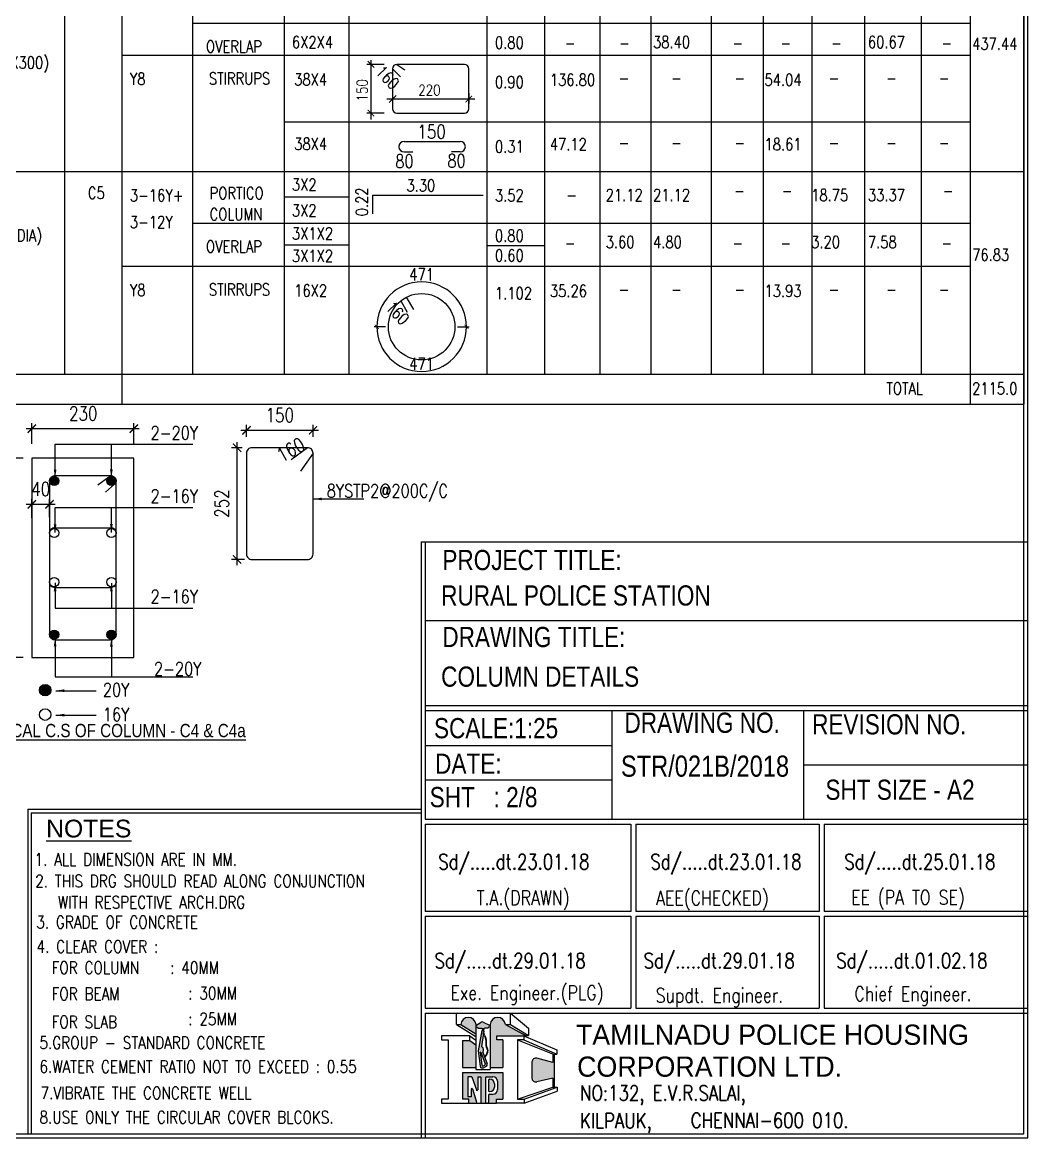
# Model space of a CAD drawing. Header units: millimetres. Extents: x 12977220 to 13113408, y -169657 to -55898.
# Drawn here: x 13087877 to 13092413, y -106267 to -101233 of the extents above; entities that cross this region are included whole.
import ezdxf

# ---------------------------------------------------------------- set-up
doc = ezdxf.new("R2010")
doc.units = ezdxf.units.MM
doc.header["$LTSCALE"] = 3
doc.header["$PDMODE"] = 66
for name, color, linetype in [('DIM', 9, 'Continuous'), ('FOOTING', 60, 'Continuous'), ('MAINROD', 31, 'Continuous'), ('RCCFRAME', 33, 'Continuous'), ('text', 33, 'Continuous'), ('TITLE', 13, 'Continuous')]:
    doc.layers.add(name, color=color, linetype=linetype)
doc.styles.add('ARIAL', font='ARIALN.TTF', dxfattribs={"width": 0.8})
doc.styles.add('BEAM NAME-25', font='ARIAL.TTF', dxfattribs={"width": 0.8})
doc.styles.add('ROMANS', font='romans.shx', dxfattribs={"width": 0.8})
doc.styles.add('style10', font='MICROSS.TTF', dxfattribs={"width": 0.8, "height": 150})
doc.styles.add('style6', font='romans.shx', dxfattribs={"width": 0.8})
doc.dimstyles.new('1NNN', dxfattribs={"dimtxt": 0.5, "dimasz": 0.625, "dimexe": 0.25, "dimexo": 0.25, "dimgap": 0.375, "dimtad": 1, "dimdec": 0, "dimzin": 0, "dimdsep": 46, "dimtxsty": 'ROMANS', "dimblk": 'ARCHTICK', "dimcen": 0.0225, "dimdle": 0.25, "dimclrd": 9, "dimclre": 9, "dimclrt": 4, "dimadec": 0, "dimazin": 0, "dimtfac": 1, "dimtdec": 0, "dimtofl": 0, "dimtmove": 0, "dimatfit": 3, "dimfxl": 1, "dimtvp": 0.25, "dimtolj": 1, "dimtzin": 0, "dimarcsym": 0})

# ---------------------------------------------------------------- blocks, each defined once
blk = doc.blocks.new('_ARCHTICK')
at = {"color": 0, "linetype": 'ByBlock', "const_width": 0.15}
blk.add_lwpolyline([(-0.5, -0.5), (0.5, 0.5)], dxfattribs=at)
blk = doc.blocks.new('*D485')
at = {"layer": 'Defpoints', "color": 0, "transparency": 16777216}
for p in [(13087919.5, -103066.9), (13087919.5, -103160.8), (13088379.5, -103160.8)]:
    blk.add_point(p, dxfattribs=at)
at = {"layer": 'DIM', "color": 8, "lineweight": -2, "transparency": 16777216}
for p, q in [((13087919.5, -103135.8), (13087919.5, -103041.9)), ((13088379.5, -103135.8), (13088379.5, -103041.9)), ((13088404.5, -103066.9), (13087894.5, -103066.9))]:
    blk.add_line(p, q, dxfattribs=at)
at = {"layer": 'DIM', "color": 8, "lineweight": -2, "transparency": 16777216, "xscale": 37.5, "yscale": 37.5, "zscale": 37.5, "rotation": 180}
blk.add_blockref('_ARCHTICK', (13087919.5, -103066.9), dxfattribs=at)
at = {"layer": 'DIM', "color": 8, "lineweight": -2, "transparency": 16777216, "xscale": 37.5, "yscale": 37.5, "zscale": 37.5}
blk.add_blockref('_ARCHTICK', (13088379.5, -103066.9), dxfattribs=at)
at = {"layer": 'DIM', "color": 6, "transparency": 16777216, "insert": (13088151.5, -102998.2), "char_height": 62.5, "attachment_point": 5, "style": 'ROMANS'}
blk.add_mtext('\\A1;230', dxfattribs=at)
blk = doc.blocks.new('*D486')
at = {"layer": 'Defpoints', "color": 0, "transparency": 16777216}
for p in [(13087905.6, -103199.3), (13087778.4, -104099.4), (13087905.6, -104099.4)]:
    blk.add_point(p, dxfattribs=at)
at = {"layer": 'DIM', "color": 8, "lineweight": -2, "transparency": 16777216}
for p, q in [((13087778.4, -103174.3), (13087778.4, -104124.4)), ((13087880.6, -103199.3), (13087753.4, -103199.3)), ((13087880.6, -104099.4), (13087753.4, -104099.4))]:
    blk.add_line(p, q, dxfattribs=at)
at = {"layer": 'DIM', "color": 8, "lineweight": -2, "transparency": 16777216, "xscale": 37.5, "yscale": 37.5, "zscale": 37.5}
for p, rotation in [((13087778.4, -103199.3), 90), ((13087778.4, -104099.4), 270)]:
    blk.add_blockref('_ARCHTICK', p, dxfattribs=dict(at, rotation=rotation))
at = {"layer": 'DIM', "color": 6, "transparency": 16777216, "insert": (13087709.7, -103649.4), "char_height": 62.5, "attachment_point": 5, "rotation": 90, "style": 'ROMANS'}
blk.add_mtext('\\A1;450', dxfattribs=at)
blk = doc.blocks.new('*D487')
at = {"layer": 'Defpoints', "color": 0, "transparency": 16777216}
for p in [(13087999.5, -103408.1), (13087919.5, -103493.7), (13087999.5, -103491.7)]:
    blk.add_point(p, dxfattribs=at)
at = {"layer": 'DIM', "color": 8, "lineweight": -2, "transparency": 16777216}
for p, q in [((13087919.5, -103468.7), (13087919.5, -103383.1)), ((13087999.5, -103466.7), (13087999.5, -103383.1)), ((13087894.5, -103408.1), (13088024.5, -103408.1))]:
    blk.add_line(p, q, dxfattribs=at)
at = {"layer": 'DIM', "color": 8, "lineweight": -2, "transparency": 16777216, "xscale": 37.5, "yscale": 37.5, "zscale": 37.5, "rotation": 180}
blk.add_blockref('_ARCHTICK', (13087919.5, -103408.1), dxfattribs=at)
at = {"layer": 'DIM', "color": 8, "lineweight": -2, "transparency": 16777216, "xscale": 37.5, "yscale": 37.5, "zscale": 37.5}
blk.add_blockref('_ARCHTICK', (13087999.5, -103408.1), dxfattribs=at)
at = {"layer": 'DIM', "color": 6, "transparency": 16777216, "insert": (13087959.5, -103339.3), "char_height": 62.5, "attachment_point": 5, "style": 'ROMANS'}
blk.add_mtext('\\A1;40', dxfattribs=at)
blk = doc.blocks.new('*D488')
at = {"layer": 'Defpoints', "color": 0, "transparency": 16777216}
for p in [(13088845.5, -103152.6), (13088893.5, -103152.6), (13088904.3, -103657.1)]:
    blk.add_point(p, dxfattribs=at)
at = {"layer": 'DIM', "color": 8, "lineweight": -2, "transparency": 16777216}
for p, q in [((13088845.5, -103682.1), (13088845.5, -103127.6)), ((13088868.5, -103152.6), (13088820.5, -103152.6)), ((13088879.3, -103657.1), (13088820.5, -103657.1))]:
    blk.add_line(p, q, dxfattribs=at)
at = {"layer": 'DIM', "color": 8, "lineweight": -2, "transparency": 16777216, "xscale": 37.5, "yscale": 37.5, "zscale": 37.5}
for p, rotation in [((13088845.5, -103152.6), 90), ((13088845.5, -103657.1), 270)]:
    blk.add_blockref('_ARCHTICK', p, dxfattribs=dict(at, rotation=rotation))
at = {"layer": 'DIM', "color": 6, "transparency": 16777216, "insert": (13088776.7, -103404.8), "char_height": 62.5, "attachment_point": 5, "rotation": 90, "style": 'ROMANS'}
blk.add_mtext('\\A1;252', dxfattribs=at)
blk = doc.blocks.new('*D489')
at = {"layer": 'Defpoints', "color": 0, "transparency": 16777216}
for p in [(13089188.3, -103074.2), (13088888.3, -103128.8), (13089188.3, -103128.8)]:
    blk.add_point(p, dxfattribs=at)
at = {"layer": 'DIM', "color": 8, "lineweight": -2, "transparency": 16777216}
for p, q in [((13088863.3, -103074.2), (13089213.3, -103074.2)), ((13088888.3, -103103.8), (13088888.3, -103049.2)), ((13089188.3, -103103.8), (13089188.3, -103049.2))]:
    blk.add_line(p, q, dxfattribs=at)
at = {"layer": 'DIM', "color": 8, "lineweight": -2, "transparency": 16777216, "xscale": 37.5, "yscale": 37.5, "zscale": 37.5, "rotation": 180}
blk.add_blockref('_ARCHTICK', (13088888.3, -103074.2), dxfattribs=at)
at = {"layer": 'DIM', "color": 8, "lineweight": -2, "transparency": 16777216, "xscale": 37.5, "yscale": 37.5, "zscale": 37.5}
blk.add_blockref('_ARCHTICK', (13089188.3, -103074.2), dxfattribs=at)
at = {"layer": 'DIM', "color": 6, "transparency": 16777216, "insert": (13089038.3, -103005.5), "char_height": 62.5, "attachment_point": 5, "style": 'ROMANS'}
blk.add_mtext('\\A1;150', dxfattribs=at)
blk = doc.blocks.new('Logo')
for points in [[(277.93, 34.5), (277.93, 35.54, 0.933082), (276.26, 35.54)], [(278.78, 35.11), (278.65, 35.11), (278.63, 34.86), (278.76, 34.83)], [(284.65, 31.81, 0.490415), (284.11, 31.4), (284.11, 29.63, 0.479267), (284.64, 29.21), (286.42, 29.6), (286.42, 28.61), (286.57, 28.61), (286.57, 32.22), (286.42, 32.28), (286.42, 31.36)]]:
    blk.add_hatch(color=256).paths.add_polyline_path(points)
h = blk.add_hatch(color=256)
h.paths.add_polyline_path([(281.18, 35.54, 0.933082), (279.5, 35.54), (279.5, 30.78), (280.88, 30.78), (280.88, 33.85), (280.22, 33.85), (280.22, 34.27), (283.23, 34.27), (283.43, 34.19), (283.48, 34.3)])
h.paths.add_polyline_path([(277.93, 33.28), (277.24, 33.77), (276.43, 33.77), (276.43, 30.78), (277.93, 30.78)])
h = blk.add_hatch(color=256)
h.paths.add_polyline_path([(278.74, 35.8, 0.266001), (278.5, 35.78), (277.93, 35.41), (277.93, 35.26), (278.11, 35.25), (278.14, 35.14), (278.56, 35.14), (278.56, 35.11), (278.87, 35.11), (278.88, 35.14), (279.29, 35.14), (279.31, 35.26), (279.5, 35.27), (279.5, 35.43)])
h.paths.add_polyline_path([(278.16, 32.62), (278.4, 30.95, 0.515742), (278.77, 30.76), (279.03, 30.9, 0.377912), (279.15, 31.21), (278.69, 32.47, 0.46565), (278.54, 33.1), (278.78, 34.82), (278.58, 34.87)])
h.paths.add_polyline_path([(278.45, 32.48), (278.96, 31.21, -0.383339), (278.9, 31.05), (278.76, 30.97, -0.525535), (278.57, 31.07), (278.4, 32.47, -0.878606)], flags=16)
h = blk.add_hatch(color=256)
h.paths.add_polyline_path([(280.88, 30.24), (276.43, 30.24), (276.43, 27.3), (277.16, 27.3), (277.16, 26.84), (280.2, 26.84), (280.2, 27.3), (280.88, 27.3)])
h.paths.add_polyline_path([(280.3, 29.27), (280.3, 28.35, -0.414214), (279.8, 27.85), (279.41, 27.85, 0.414214), (279.31, 27.75), (279.31, 26.96, -0.414214), (279.21, 26.86), (279.09, 26.86, -0.414214), (278.99, 26.96), (278.99, 29.67, -0.414214), (279.09, 29.77), (279.26, 29.77), (279.8, 29.77, -0.414214)], flags=16)
h.paths.add_polyline_path([(279.97, 28.99), (279.97, 28.63, -0.414214), (279.47, 28.13), (279.41, 28.13, -0.414214), (279.31, 28.23), (279.31, 29.39, -0.414214), (279.41, 29.49), (279.47, 29.49, -0.414214)], flags=0)
h.paths.add_polyline_path([(278.47, 29.77), (278.47, 26.84), (278.04, 26.84), (277.54, 28.43, 0.842453), (277.39, 28.4), (277.39, 27.54), (277.04, 27.54), (277.04, 29.77), (277.47, 29.77), (277.97, 28.32, 0.845688), (278.12, 28.34), (278.12, 29.77)], flags=16)
for p, q in [((275.79, 36.78), (281.73, 36.78)), ((275.79, 35.54), (275.79, 36.78)), ((277.93, 35.41), (278.5, 35.78)), ((278.74, 35.8), (279.5, 35.43)), ((281.73, 36.78), (283.72, 35.15)), ((281.73, 35.54), (281.73, 36.78)), ((275.79, 35.54), (277.93, 34.21)), ((275.79, 35.54), (276.26, 35.54)), ((276.26, 35.54), (277.93, 34.5)), ((277.93, 35.54), (277.93, 30.58)), ((277.93, 35.26), (278.11, 35.25)), ((278.11, 35.25), (278.14, 35.14)), ((278.14, 35.14), (278.56, 35.14)), ((278.58, 34.87), (278.16, 32.62)), ((278.78, 34.82), (278.54, 33.1)), ((278.56, 35.14), (278.56, 35.11)), ((278.56, 35.11), (278.87, 35.11)), ((278.58, 34.87), (278.78, 34.82)), ((278.65, 35.11), (278.63, 34.86)), ((278.84, 34.35), (278.74, 34.59)), ((278.85, 34.35), (278.75, 34.59)), ((278.85, 34.35), (278.75, 34.59)), ((278.78, 35.11), (278.76, 34.83)), ((278.86, 34.35), (278.76, 34.59)), ((278.86, 34.35), (278.76, 34.59)), ((278.87, 34.36), (278.77, 34.6)), ((278.88, 34.36), (278.78, 34.6)), ((278.87, 35.11), (278.88, 35.14)), ((279.29, 35.14), (278.88, 35.14)), ((279.31, 35.26), (279.29, 35.14)), ((279.5, 35.27), (279.31, 35.26)), ((279.5, 35.54), (279.5, 30.58)), ((281.18, 35.54), (281.73, 35.54)), ((281.18, 35.54), (283.48, 34.3)), ((281.73, 35.54), (283.72, 34.33)), ((283.72, 35.15), (283.72, 34.33)), ((277.24, 34.27), (274.13, 34.27)), ((274.13, 34.27), (274.13, 33.85)), ((274.13, 33.85), (274.85, 33.85)), ((274.85, 33.85), (274.85, 27.3)), ((276.43, 33.77), (276.43, 30.78)), ((276.43, 33.77), (277.24, 33.77)), ((277.24, 34.27), (277.93, 33.79)), ((277.24, 33.77), (277.24, 34.27)), ((277.24, 33.77), (277.93, 33.28)), ((280.22, 33.85), (280.22, 34.27)), ((280.22, 34.27), (283.23, 34.27)), ((280.88, 33.85), (280.22, 33.85)), ((280.88, 33.85), (280.88, 30.78)), ((282.51, 33.85), (286.57, 32.22)), ((282.51, 33.85), (282.51, 27.3)), ((283.23, 33.85), (282.51, 33.85)), ((283.23, 34.27), (286.85, 32.75)), ((283.23, 34.27), (283.23, 33.85)), ((283.23, 33.85), (286.85, 32.28)), ((283.48, 34.3), (283.43, 34.19)), ((283.48, 34.3), (283.72, 34.33)), ((278.16, 32.62), (278.4, 30.95)), ((278.4, 32.47), (278.57, 31.07)), ((278.45, 32.48), (278.96, 31.21)), ((278.69, 32.47), (279.15, 31.21)), ((286.42, 32.26), (286.42, 31.36)), ((286.57, 32.22), (286.85, 32.28)), ((286.57, 32.22), (286.57, 28.61)), ((286.85, 32.75), (286.85, 32.28)), ((278.76, 30.97), (278.9, 31.05)), ((278.77, 30.76), (279.03, 30.9)), ((284.11, 31.4), (284.11, 29.63)), ((286.42, 31.36), (284.65, 31.81)), ((276.43, 30.78), (277.93, 30.78)), ((276.43, 30.24), (280.88, 30.24)), ((276.43, 30.24), (276.43, 27.3)), ((277.47, 29.77), (277.04, 29.77)), ((277.04, 29.77), (277.04, 27.54)), ((277.47, 29.77), (277.97, 28.32)), ((277.93, 30.58), (279.5, 30.58)), ((278.12, 29.77), (278.47, 29.77)), ((278.12, 29.77), (278.12, 28.34)), ((278.47, 29.77), (278.47, 26.84)), ((278.99, 29.67), (278.99, 26.96)), ((279.09, 29.77), (279.26, 29.77)), ((279.26, 29.77), (279.8, 29.77)), ((279.5, 30.78), (280.88, 30.78)), ((280.88, 30.24), (280.88, 27.3)), ((286.42, 29.6), (284.64, 29.21)), ((286.42, 29.6), (286.42, 28.61)), ((277.39, 28.4), (277.39, 27.54)), ((277.54, 28.43), (278.04, 26.84)), ((279.31, 29.39), (279.31, 28.23)), ((279.41, 29.49), (279.47, 29.49)), ((279.97, 28.99), (279.97, 28.63)), ((280.3, 29.27), (280.3, 28.35)), ((282.51, 27.3), (286.42, 28.61)), ((283.25, 27.3), (286.88, 28.61)), ((286.42, 28.61), (286.88, 28.61)), ((286.88, 28.61), (286.88, 28.16)), ((274.85, 27.3), (274.11, 27.3)), ((274.11, 27.3), (274.11, 26.84)), ((277.16, 27.3), (276.43, 27.3)), ((277.39, 27.54), (277.04, 27.54)), ((277.16, 26.84), (277.16, 27.3)), ((279.31, 27.75), (279.31, 26.96)), ((279.41, 28.13), (279.47, 28.13)), ((279.41, 27.85), (279.8, 27.85)), ((280.2, 26.84), (280.2, 27.3)), ((280.2, 27.3), (280.88, 27.3)), ((282.51, 27.3), (283.25, 27.3)), ((283.25, 26.84), (286.88, 28.16)), ((283.25, 27.3), (283.25, 26.84)), ((274.11, 26.84), (277.16, 26.84)), ((277.16, 26.84), (280.2, 26.84)), ((278.04, 26.84), (278.47, 26.84)), ((279.09, 26.86), (279.21, 26.86)), ((283.25, 26.84), (280.2, 26.84))]:
    blk.add_line(p, q)
for centre, radius, start, end in [((277.1, 35.48), 0.84, 3.9653, 176.0347), ((278.63, 35.57), 0.25, 63.8118, 123.3949), ((280.34, 35.48), 0.84, 3.9653, 176.0347), ((278.42, 32.47), 0.0258, 21.9871, 187.198), ((278.35, 32.72), 0.425, 323.2695, 63.1457), ((278.65, 30.99), 0.25, 188.257, 297.3852), ((278.7, 31.08), 0.125, 187.198, 298.0919), ((278.84, 31.16), 0.125, 298.0919, 21.9871), ((278.92, 31.12), 0.25, 297.3852, 20.1939), ((284.54, 31.4), 0.43, 75.5039, 180), ((279.09, 29.67), 0.1, 90, 180), ((279.8, 29.27), 0.5, 0, 90), ((284.54, 29.63), 0.43, 180, 282.4275), ((277.47, 28.4), 0.075, 18.9584, 179.4086), ((278.04, 28.34), 0.075, 199.1167, 0), ((279.41, 29.39), 0.1, 90, 180), ((279.47, 28.99), 0.5, 360, 90), ((279.47, 28.63), 0.5, 270, 360), ((279.8, 28.35), 0.5, 270, 0), ((279.41, 28.23), 0.1, 180, 270), ((279.41, 27.75), 0.1, 90, 180), ((279.09, 26.96), 0.1, 180, 270), ((279.21, 26.96), 0.1, 270, 0)]:
    blk.add_arc(centre, radius, start, end)
for points, knots in [([(278.84, 34.35), (278.89, 34.24), (278.93, 34.14), (278.99, 33.94), (279.01, 33.84), (279.01, 33.64), (279.01, 33.54), (279.01, 33.35), (279.01, 33.26), (279.07, 32.98), (279.18, 32.81), (279.19, 32.48), (279.11, 32.31), (278.97, 32.08), (278.92, 32.02), (278.87, 31.95)], [0, 0, 0, 0, 0.334655, 0.334655, 0.634053, 0.634053, 0.933451, 0.933451, 1.207949, 1.207949, 1.756946, 1.756946, 2.305942, 2.305942, 2.519, 2.519, 2.519, 2.519]), ([(278.84, 34.35), (278.89, 34.24), (278.93, 34.14), (278.99, 33.94), (279.01, 33.84), (279.01, 33.64), (279.01, 33.54), (279.01, 33.35), (279.01, 33.26), (279.07, 32.98), (279.18, 32.81), (279.19, 32.48), (279.11, 32.31), (278.97, 32.08), (278.92, 32.02), (278.87, 31.95)], [0, 0, 0, 0, 0.334655, 0.334655, 0.634053, 0.634053, 0.933451, 0.933451, 1.207949, 1.207949, 1.756946, 1.756946, 2.305942, 2.305942, 2.519, 2.519, 2.519, 2.519]), ([(278.85, 34.35), (278.92, 34.19), (279.08, 33.8), (278.96, 33.21), (279.32, 32.58), (279.06, 32.2), (278.88, 31.95)], [0, 0, 0, 0, 0.511006, 1.265148, 1.70064, 2.519, 2.519, 2.519, 2.519]), ([(278.86, 34.35), (278.9, 34.25), (278.95, 34.15), (279.01, 33.94), (279.02, 33.85), (279.03, 33.65), (279.03, 33.55), (279.03, 33.36), (279.03, 33.26), (279.09, 32.99), (279.2, 32.82), (279.21, 32.47), (279.13, 32.3), (278.98, 32.06), (278.93, 32), (278.89, 31.94)], [0, 0, 0, 0, 0.334461, 0.334461, 0.630781, 0.630781, 0.927101, 0.927101, 1.205074, 1.205074, 1.76102, 1.76102, 2.316967, 2.316967, 2.519, 2.519, 2.519, 2.519]), ([(278.87, 34.36), (278.91, 34.25), (278.96, 34.15), (279.02, 33.94), (279.04, 33.83), (279.04, 33.61), (279.04, 33.5), (279.04, 33.29), (279.05, 33.2), (279.1, 33.02), (279.15, 32.92), (279.21, 32.75), (279.22, 32.67), (279.21, 32.5), (279.18, 32.42), (279.09, 32.2), (278.99, 32.07), (278.9, 31.93)], [0, 0, 0, 0, 0.333726, 0.333726, 0.66043, 0.66043, 0.987134, 0.987134, 1.275485, 1.275485, 1.563837, 1.563837, 1.824015, 1.824015, 2.084193, 2.084193, 2.519, 2.519, 2.519, 2.519]), ([(278.88, 34.36), (278.92, 34.26), (278.97, 34.15), (279.04, 33.92), (279.05, 33.79), (279.05, 33.52), (279.04, 33.39), (279.07, 33.19), (279.08, 33.11), (279.14, 32.96), (279.17, 32.88), (279.23, 32.71), (279.24, 32.61), (279.2, 32.43), (279.16, 32.34), (279.06, 32.14), (278.98, 32.03), (278.91, 31.93)], [0, 0, 0, 0, 0.332992, 0.332992, 0.722341, 0.722341, 1.11169, 1.11169, 1.355602, 1.355602, 1.599513, 1.599513, 1.886295, 1.886295, 2.173078, 2.173078, 2.519, 2.519, 2.519, 2.519])]:
    blk.add_open_spline(points, degree=3, knots=knots)

msp = doc.modelspace()

# ---------------------------------------------------------------- hatches: boundary and pattern name
at = {"layer": 'FOOTING', "linetype": 'Continuous'}
for points in [[(13087999.4, -103302.6, 1), (13088041, -103302.6, 1)], [(13088299.6, -103302.6, -1), (13088258, -103302.6, -1)], [(13087999.4, -103996.2, -1), (13088041, -103996.2, -1)], [(13088299.6, -103996.2, 1), (13088258, -103996.2, 1)], [(13088005.5, -104246.6, 1), (13087953.5, -104246.6, 1)]]:
    msp.add_hatch(color=9, dxfattribs=at).paths.add_polyline_path(points)

# ---------------------------------------------------------------- linework, layer by layer
at = {"color": 2}
for p, q in [((13089609.4, -102473.5, 0.4), (13089642.3, -102529.3, 0.4)), ((13089584.8, -102489.5, 0.4), (13089613.6, -102541.2, 0.4))]:
    msp.add_line(p, q, dxfattribs=at)
msp.add_circle((13089678.4, -102606.7, 0.4), 150, dxfattribs=at)
at = {"layer": 'DIM', "color": 8}
for p, q in [((13089509.6, -101422.6, 0.4), (13089430.7, -101422.6, 0.4)), ((13089450.2, -101671.8, 0.4), (13089450.2, -101403.1, 0.4)), ((13089918, -101579, 0.4), (13089520.8, -101579, 0.4)), ((13089547.7, -101561, 0.4), (13089547.7, -101598.5, 0.4)), ((13089891.1, -101552.6, 0.4), (13089891.1, -101598.5, 0.4)), ((13089509.6, -101642.5, 0.4), (13089430.7, -101642.5, 0.4)), ((13089515.9, -102606.7, 0.4), (13089463.7, -102606.7, 0.4)), ((13089515.9, -102606.7, 0.4), (13089463.7, -102606.7, 0.4)), ((13089840.9, -102606.7, 0.4), (13089893.1, -102606.7, 0.4)), ((13089840.9, -102606.7, 0.4), (13089893.1, -102606.7, 0.4))]:
    msp.add_line(p, q, dxfattribs=at)
for start, end in [(0, 180), (180, 0)]:
    msp.add_arc((13089678.4, -102606.7, 0.4), 202.2, start, end, dxfattribs=at)
at = {"layer": 'MAINROD', "color": 2}
for p, q in [((13089871.6, -101422.6, 0.4), (13089567.2, -101422.6, 0.4)), ((13089567.2, -101422.6, 0.4), (13089603.3, -101447.9, 0.4)), ((13089547.7, -101442.1, 0.4), (13089547.7, -101623, 0.4)), ((13089547.7, -101442.1, 0.4), (13089582.5, -101478.5, 0.4)), ((13089891.1, -101623, 0.4), (13089891.1, -101442.1, 0.4)), ((13089567.2, -101642.5, 0.4), (13089871.6, -101642.5, 0.4)), ((13089599.4, -101770.5, 0.4), (13089852.3, -101770.5, 0.4)), ((13089599.4, -101817.9, 0.4), (13089639.1, -101817.9, 0.4)), ((13089852.3, -101817.9, 0.4), (13089812.6, -101817.9, 0.4)), ((13089456.9, -102013.5, 0.4), (13089956.6, -102013.5, 0.4)), ((13089456.9, -102013.5, 0.4), (13089456.9, -102097.9, 0.4)), ((13089163.3, -103152.6, 0.4), (13089089.7, -103207.1, 0.4)), ((13089188.3, -103177.6, 0.4), (13089132.5, -103258.6, 0.4)), ((13088266.4, -103285.9, 0.4), (13088218, -103321.4, 0.4)), ((13088293, -103317.8, 0.4), (13088252, -103353.8, 0.4)), ((13088023.1, -103514.1, 0.4), (13088276, -103514.1, 0.4)), ((13088023.1, -103783.2, 0.4), (13088276, -103783.2, 0.4))]:
    msp.add_line(p, q, dxfattribs=at)
at = {"layer": 'MAINROD', "color": 2, "elevation": 0.4}
for points in [[(13089188.3, -103632.1), (13089188.3, -103177.6, 0.414214), (13089163.3, -103152.6), (13088913.3, -103152.6, 0.414214), (13088888.3, -103177.6), (13088888.3, -103632.1, 0.414214), (13088913.3, -103657.1), (13089163.3, -103657.1, 0.414214)], [(13088299.5, -103994.4), (13088299.5, -103304.3, 0.414214), (13088274.5, -103279.3), (13088024.5, -103279.3, 0.414214), (13087999.5, -103304.3), (13087999.5, -103994.4, 0.414214), (13088024.5, -104019.4), (13088274.5, -104019.4, 0.414214)]]:
    msp.add_lwpolyline(points, format="xyb", close=True, dxfattribs=at)
at = {"layer": 'MAINROD', "color": 2}
for centre, radius in [((13088020.2, -103302.6, 0.4), 20.8), ((13088278.8, -103302.6, 0.4), 20.8), ((13088020.2, -103537.5, 0.4), 20.8), ((13088278.8, -103537.5, 0.4), 20.8), ((13088020.2, -103759.3, 0.4), 20.8), ((13088278.8, -103759.3, 0.4), 20.8), ((13088020.2, -103996.2, 0.4), 20.8), ((13088278.8, -103996.2, 0.4), 20.8), ((13087979.5, -104246.6, 0.4), 26), ((13087979.5, -104357.1, 0.4), 26)]:
    msp.add_circle(centre, radius, dxfattribs=at)
for centre, radius, start, end in [((13089567.2, -101442.1, 0.4), 19.5, 90, 180), ((13089871.6, -101442.1, 0.4), 19.5, 0, 90), ((13089567.2, -101623, 0.4), 19.5, 180, 270), ((13089871.6, -101623, 0.4), 19.5, 270, 0), ((13089599.4, -101794.2, 0.4), 23.7, 90, 270), ((13089852.3, -101794.2, 0.4), 23.7, 270, 90), ((13088023.1, -103537.8, 0.4), 23.7, 90, 185.6796), ((13088276, -103537.8, 0.4), 23.7, 354.3204, 90), ((13088023.1, -103759.6, 0.4), 23.7, 174.3204, 270), ((13088276, -103759.6, 0.4), 23.7, 270, 5.6796)]:
    msp.add_arc(centre, radius, start, end, dxfattribs=at)
at = {"layer": 'RCCFRAME', "color": 1, "linetype": 'Continuous', "ltscale": 0.02, "elevation": 0.4}
msp.add_lwpolyline([(13088379.5, -104099.4), (13088379.5, -103199.3), (13087919.5, -103199.3), (13087919.5, -104099.4)], close=True, dxfattribs=at)
at = {"layer": 'text', "color": 8}
for p, q in [((13088066.9, -95784.6, 0.4), (13088066.9, -102820.9, 0.4)), ((13088324.9, -95784.6, 0.4), (13088324.9, -102956.4, 0.4)), ((13092154.2, -95784.6, 0.4), (13092154.2, -102956.4, 0.4)), ((13092395.3, -95784.6, 0.4), (13092395.3, -102956.4, 0.4)), ((13088645.2, -96118.7, 0.4), (13088645.2, -102820.9, 0.4)), ((13089058.8, -96118.7, 0.4), (13089058.8, -102820.9, 0.4)), ((13089350.3, -96118.7, 0.4), (13089350.3, -102820.9, 0.4)), ((13089972.4, -96118.7, 0.4), (13089972.4, -102820.9, 0.4)), ((13090232.5, -96118.7, 0.4), (13090232.5, -102820.9, 0.4)), ((13090482.1, -96118.7, 0.4), (13090482.1, -102820.9, 0.4)), ((13090712.4, -96118.7, 0.4), (13090712.4, -102820.9, 0.4)), ((13090985.2, -96118.7, 0.4), (13090985.2, -102820.9, 0.4)), ((13091219.9, -96118.7, 0.4), (13091219.9, -102820.9, 0.4)), ((13091219.9, -96118.7, 0.4), (13091219.9, -102820.9, 0.4)), ((13091438.8, -96118.7, 0.4), (13091438.8, -102820.9, 0.4)), ((13091676.6, -96118.7, 0.4), (13091676.6, -102820.9, 0.4)), ((13091932.8, -96118.7, 0.4), (13091932.8, -102820.9, 0.4)), ((13088645.2, -101237.1, 0.4), (13092154.2, -101237.1, 0.4)), ((13088324.9, -101380.7, 0.4), (13092154.2, -101380.7, 0.4)), ((13089058.8, -101681.2, 0.4), (13092154.2, -101681.2, 0.4)), ((13089058.8, -101681.2, 0.4), (13092154.2, -101681.2, 0.4)), ((13087520.7, -101905.9, 0.4), (13092395.3, -101905.9, 0.4)), ((13089058.8, -101905.9, 0.4), (13092154.2, -101905.9, 0.4)), ((13089058.8, -102020, 0.4), (13089350.3, -102020, 0.4)), ((13088645.2, -102139.8, 0.4), (13092154.2, -102139.8, 0.4)), ((13089058.8, -102236.9, 0.4), (13089350.3, -102236.9, 0.4)), ((13089972.4, -102239.4, 0.4), (13090232.5, -102239.4, 0.4)), ((13088324.9, -102333.6, 0.4), (13092154.2, -102333.6, 0.4)), ((13087520.7, -102820.9, 0.4), (13092395.3, -102820.9, 0.4)), ((13087520.7, -102956.4, 0.4), (13092395.3, -102956.4, 0.4))]:
    msp.add_line(p, q, dxfattribs=at)
at = {"layer": 'TITLE', "color": 7}
for p, q in [((13089676.1, -103577.4, 0.4), (13089676.1, -106266.6, 0.4)), ((13089676.1, -103577.4, 0.4), (13092413.3, -103577.4, 0.4)), ((13089694.1, -103577.4, 0.4), (13089694.1, -104828.6, 0.4)), ((13089694.1, -103932.8, 0.4), (13092413.3, -103932.8, 0.4)), ((13089694.1, -104315.7, 0.4), (13091003.7, -104315.7, 0.4)), ((13089694.1, -104315.7, 0.4), (13092413.3, -104315.7, 0.4)), ((13089694.1, -104338.4, 0.4), (13092413.3, -104338.4, 0.4)), ((13089694.1, -104338.4, 0.4), (13091003.7, -104338.4, 0.4)), ((13090537.4, -104338.4, 0.4), (13090537.4, -104828.6, 0.4)), ((13089694.1, -104495.9, 0.4), (13090537.4, -104495.9, 0.4)), ((13089694.1, -104504.8, 0.4), (13089694.1, -104828.6, 0.4)), ((13091402.3, -104583.5, 0.4), (13092413.3, -104583.5, 0.4)), ((13089694.1, -104651.3, 0.4), (13090537.4, -104651.3, 0.4)), ((13087902, -104784.5, 0.4), (13087902, -106248.6, 0.4)), ((13087902, -104784.5, 0.4), (13089676.1, -104784.5, 0.4)), ((13087916.4, -104800.3, 0.4), (13087916.4, -106248.6, 0.4)), ((13087916.4, -104800.3, 0.4), (13089676.1, -104800.3, 0.4)), ((13089694.1, -104828.6, 0.4), (13091003.7, -104828.6, 0.4)), ((13089694.1, -104828.6, 0.4), (13092413.3, -104828.6, 0.4)), ((13089694.1, -104851.4, 0.4), (13089694.1, -105245.4, 0.4)), ((13089694.1, -104851.4, 0.4), (13089694.1, -105245.4, 0.4)), ((13089694.1, -104851.4, 0.4), (13090622.7, -104851.4, 0.4)), ((13089694.1, -104851.4, 0.4), (13090622.7, -104851.4, 0.4)), ((13090622.7, -104851.4, 0.4), (13090622.7, -105245.4, 0.4)), ((13090645.5, -104851.4, 0.4), (13090645.5, -105245.4, 0.4)), ((13090645.5, -104851.4, 0.4), (13091472.4, -104851.4, 0.4)), ((13090645.5, -104851.4, 0.4), (13091003.7, -104851.4, 0.4)), ((13091472.4, -104851.4, 0.4), (13091472.4, -105245.4, 0.4)), ((13091495.2, -104851.4, 0.4), (13091495.2, -105245.4, 0.4)), ((13091495.2, -104851.4, 0.4), (13092413.3, -104851.4, 0.4)), ((13090622.7, -105245.4, 0.4), (13089694.1, -105245.4, 0.4)), ((13091472.4, -105245.4, 0.4), (13090645.5, -105245.4, 0.4)), ((13092413.3, -105245.4, 0.4), (13091495.2, -105245.4, 0.4)), ((13089694.1, -105266.7, 0.4), (13089694.1, -105682.5, 0.4)), ((13089694.1, -105266.7, 0.4), (13089694.1, -105682.5, 0.4)), ((13089694.1, -105266.7, 0.4), (13090622.7, -105266.7, 0.4)), ((13090622.7, -105266.7, 0.4), (13090622.7, -105682.5, 0.4)), ((13090645.5, -105266.7, 0.4), (13091472.4, -105266.7, 0.4)), ((13090645.5, -105266.7, 0.4), (13090645.5, -105682.5, 0.4)), ((13091472.4, -105266.7, 0.4), (13091472.4, -105682.5, 0.4)), ((13091495.2, -105266.7, 0.4), (13092413.3, -105266.7, 0.4)), ((13091495.2, -105266.7, 0.4), (13091495.2, -105682.5, 0.4)), ((13089694.1, -105682.5, 0.4), (13090622.7, -105682.5, 0.4)), ((13089694.1, -105682.5, 0.4), (13090622.7, -105682.5, 0.4)), ((13089694.1, -105705.2, 0.4), (13092413.3, -105705.2, 0.4)), ((13089694.1, -105705.2, 0.4), (13092413.3, -105705.2, 0.4)), ((13089694.1, -105705.2, 0.4), (13089694.1, -106266.6, 0.4)), ((13090645.5, -105682.5, 0.4), (13091472.4, -105682.5, 0.4)), ((13090645.5, -105682.5, 0.4), (13091472.4, -105682.5, 0.4)), ((13091495.2, -105682.5, 0.4), (13092413.3, -105682.5, 0.4)), ((13091495.2, -105682.5, 0.4), (13092413.3, -105682.5, 0.4))]:
    msp.add_line(p, q, dxfattribs=at)
at = {"layer": 'TITLE', "color": 7, "elevation": 0.4}
for points in [[(13077563.3, -106266.6), (13092413.3, -106266.6), (13092413.3, -95766.6), (13077563.3, -95766.6)], [(13077581.2, -106248.6), (13092395.3, -106248.6), (13092395.3, -95784.6), (13077581.2, -95784.6)]]:
    msp.add_lwpolyline(points, close=True, dxfattribs=at)
for points in [[(13092413.3, -104828.6), (13092413.3, -103577.4)], [(13091402.3, -104338.4), (13091402.3, -104828.6)], [(13092413.3, -105245.4), (13092413.3, -104851.4)], [(13092413.3, -105682.5), (13092413.3, -105266.7)], [(13089694.1, -106266.6), (13092413.3, -106266.6), (13092413.3, -105705.2)], [(13087411.1, -106266.6), (13089676.1, -106266.6)]]:
    msp.add_lwpolyline(points, dxfattribs=at)

# ---------------------------------------------------------------- block references
at = {"layer": 'DIM', "color": 8}
for p, xscale, yscale, zscale, rotation in [((13089450.2, -101422.6, 0.4), 29.26680000001215, 29.26680000001215, 29.26680000001215, 90), ((13089547.7, -101579, 0.4), 32.5186666668742, 32.5186666668742, 32.5186666668742, 180), ((13089450.2, -101642.5, 0.4), 29.26680000001215, 29.26680000001215, 29.26680000001215, 270), ((13089476.2, -102606.7, 0.4), 18.75, 18.75, 18.75, 270), ((13089476.2, -102606.7, 0.4), 18.75, 18.75, 18.75, 90), ((13089880.6, -102606.7, 0.4), 18.75, 18.75, 18.75, 270), ((13089880.6, -102606.7, 0.4), 18.75, 18.75, 18.75, 90)]:
    msp.add_blockref('_ARCHTICK', p, dxfattribs=dict(at, xscale=xscale, yscale=yscale, zscale=zscale, rotation=rotation))
at = {"layer": 'DIM', "color": 8, "xscale": 29.26680000009947, "yscale": 29.26680000009947, "zscale": 29.26680000009947}
msp.add_blockref('_ARCHTICK', (13089891.1, -101579, 0.4), dxfattribs=at)
at = {"layer": 'TITLE', "color": 5, "xscale": 40.87199880741537, "yscale": 40.87199880741537, "zscale": 40.87199880741537}
msp.add_blockref('Logo', (13078564.1, -107208.3, 0.4), dxfattribs=at)

# ---------------------------------------------------------------- texts
at = {"layer": 'DIM', "color": 6, "linetype": 'ByBlock', "style": 'ROMANS', "width": 0.8}
msp.add_text('220', height=48.78, dxfattribs=at).set_placement((13089663.6, -101563.1, 0.4))
at = {"layer": 'DIM', "color": 6, "attachment_point": 5, "style": 'ROMANS'}
for s, insert, char_height, rotation in [('\\A1;160', (13089525.1, -101481.5, 0.4), 54.2, 313.702), ('\\A1;150', (13089410.3, -101539.6, 0.4), 48.78, 90), ('\\A1;160', (13089570, -102544.8, 0.4), 54.2, 313.702), ('\\A1;160', (13089087.7, -103162.1, 0.2), 62.5, 29.1711)]:
    msp.add_mtext(s, dxfattribs=dict(at, insert=insert, char_height=char_height, rotation=rotation))
at = {"layer": 'DIM', "color": 6, "insert": (13089723.5, -101726.6, 0.4), "char_height": 62.5, "attachment_point": 5, "style": 'ROMANS'}
msp.add_mtext('\\A1;150', dxfattribs=at)
at = {"layer": 'text', "color": 6}
for s, height, style, width, p in [('OVERLAP', 54.2, 'ROMANS', 0.8, (13088705.3, -101369.2, 0.4)), ('6X2X4', 54.2, 'ROMANS', 0.8, (13089093.1, -101349.4, 0.4)), ('0.80', 54.2, 'ROMANS', 0.8, (13090009.4, -101352, 0.4)), ('-', 54.2, 'ROMANS', 0.8, (13090324.5, -101352.9, 0.4)), ('-', 54.2, 'ROMANS', 0.8, (13090569.7, -101352.9, 0.4)), ('38.40', 54.2, 'ROMANS', 0.8, (13090722.6, -101349.1, 0.4)), ('-', 54.2, 'ROMANS', 0.8, (13091081.7, -101352.9, 0.4)), ('-', 54.2, 'ROMANS', 0.8, (13091297.5, -101352.9, 0.4)), ('-', 54.2, 'ROMANS', 0.8, (13091525.9, -101352.9, 0.4)), ('60.67', 54.2, 'ROMANS', 0.8, (13091692.3, -101349.1, 0.4)), ('-', 54.2, 'ROMANS', 0.8, (13092023.9, -101352.9, 0.4)), ('437.44', 54.2, 'ROMANS', 0.8, (13092162.6, -101356.5, 0.4)), ('(230X300)', 54.2, 'ROMANS', 0.8, (13087684.8, -101441.9, 0.4)), ('Y8', 54.2, 'ROMANS', 0.8, (13088362, -101515.2, 0.4)), ('STIRRUPS', 54.2, 'ROMANS', 0.8, (13088718.3, -101513.3, 0.4)), ('38X4', 54.2, 'ROMANS', 0.8, (13089103.3, -101517.8, 0.4)), ('0.90', 54.2, 'ROMANS', 0.8, (13090009.4, -101530, 0.4)), ('136.80', 54.2, 'ROMANS', 0.8, (13090257, -101519.4, 0.4)), ('54.04', 54.2, 'ROMANS', 0.8, (13091225.6, -101519.4, 0.4)), ('-', 54.2, 'ROMANS', 0.8, (13090567.5, -101511.6, 0.4)), ('-', 54.2, 'ROMANS', 0.8, (13090804.6, -101511.6, 0.4)), ('-', 54.2, 'ROMANS', 0.8, (13091090.4, -101511.6, 0.4)), ('-', 54.2, 'ROMANS', 0.8, (13091515.1, -101511.6, 0.4)), ('-', 54.2, 'ROMANS', 0.8, (13091774.4, -101511.6, 0.4)), ('-', 54.2, 'ROMANS', 0.8, (13092012.1, -101511.6, 0.4)), ('38X4', 54.2, 'ROMANS', 0.8, (13089103.3, -101808.7, 0.4)), ('0.31', 54.2, 'ROMANS', 0.8, (13090009.4, -101821, 0.4)), ('47.12', 54.2, 'ROMANS', 0.8, (13090257, -101810.4, 0.4)), ('-', 54.2, 'ROMANS', 0.8, (13090567.5, -101802.6, 0.4)), ('-', 54.2, 'ROMANS', 0.8, (13090804.6, -101802.6, 0.4)), ('-', 54.2, 'ROMANS', 0.8, (13091090.4, -101802.6, 0.4)), ('18.61', 54.2, 'ROMANS', 0.8, (13091225.6, -101810.4, 0.4)), ('-', 54.2, 'ROMANS', 0.8, (13091515.1, -101802.6, 0.4)), ('-', 54.2, 'ROMANS', 0.8, (13091774.4, -101802.6, 0.4)), ('-', 54.2, 'ROMANS', 0.8, (13092012.1, -101802.6, 0.4)), ('80', 60, 'ROMANS', 0.8, (13089559.8, -101890.1, 0.4)), ('80', 60, 'ROMANS', 0.8, (13089794.9, -101887.4, 0.4)), ('C5', 54.2, 'ROMANS', 0.8, (13088172.1, -102030.1, 0.4)), ('PORTICO', 54.2, 'ROMANS', 0.8, (13088721.9, -102030.8, 0.4)), ('3X2', 54.2, 'ROMANS', 0.8, (13089093.1, -101992.3, 0.4)), ('21.12', 54.2, 'ROMANS', 0.8, (13090509.1, -102039.6, 0.4)), ('21.12', 54.2, 'ROMANS', 0.8, (13090722.6, -102039.6, 0.4)), ('18.75', 54.2, 'ROMANS', 0.8, (13091436.2, -102039.6, 0.4)), ('33.37', 54.2, 'ROMANS', 0.8, (13091692.3, -102039.6, 0.4)), ('3-16Y+', 54.2, 'ROMANS', 0.8, (13088362, -102040.9, 0.4)), ('3.52', 54.2, 'ROMANS', 0.8, (13090009.4, -102041, 0.4)), ('-', 54.2, 'ROMANS', 0.8, (13090331.2, -102039.6, 0.4)), ('-', 54.2, 'ROMANS', 0.8, (13091088.4, -102018.9, 0.4)), ('-', 54.2, 'ROMANS', 0.8, (13091304.2, -102018.9, 0.4)), ('-', 54.2, 'ROMANS', 0.8, (13092030.6, -102018.9, 0.4)), ('COLUMN', 54.2, 'ROMANS', 0.8, (13088721.9, -102126.3, 0.4)), ('3X2', 54.2, 'ROMANS', 0.8, (13089093.1, -102108.6, 0.4)), ('3-12Y ', 54.2, 'ROMANS', 0.8, (13088362, -102161.2, 0.4)), ('(380 DIA)', 54.2, 'ROMANS', 0.8, (13087684.8, -102221.7, 0.3)), ('3X1X2', 54.2, 'ROMANS', 0.8, (13089093.1, -102213.1, 0.4)), ('0.80', 54.2, 'ROMANS', 0.8, (13090009.4, -102223.2, 0.4)), ('OVERLAP', 54.2, 'ROMANS', 0.8, (13088705.3, -102271.9, 0.4)), ('-', 54.2, 'ROMANS', 0.8, (13090324.5, -102255.5, 0.4)), ('3.60', 54.2, 'ROMANS', 0.8, (13090509.1, -102251.7, 0.4)), ('4.80', 54.2, 'ROMANS', 0.8, (13090722.6, -102251.7, 0.4)), ('-', 54.2, 'ROMANS', 0.8, (13091081.7, -102255.5, 0.4)), ('-', 54.2, 'ROMANS', 0.8, (13091297.5, -102255.5, 0.4)), ('3.20', 54.2, 'ROMANS', 0.8, (13091436.2, -102251.7, 0.4)), ('7.58', 54.2, 'ROMANS', 0.8, (13091692.3, -102251.7, 0.4)), ('-', 54.2, 'ROMANS', 0.8, (13092023.9, -102255.5, 0.4)), ('3X1X2', 54.2, 'ROMANS', 0.8, (13089093.1, -102314.5, 0.4)), ('0.60', 54.2, 'ROMANS', 0.8, (13090009.4, -102312, 0.4)), ('76.83', 54.2, 'ROMANS', 0.8, (13092162.6, -102309.4, 0.4)), ('Y8', 54.2, 'ROMANS', 0.8, (13088362, -102468.1, 0.4)), ('STIRRUPS', 54.2, 'ROMANS', 0.8, (13088718.3, -102466.2, 0.4)), ('16X2', 54.2, 'ROMANS', 0.8, (13089103.3, -102470.7, 0.4)), ('1.102', 54.2, 'ROMANS', 0.8, (13090009.4, -102482.9, 0.4)), ('35.26', 54.2, 'ROMANS', 0.8, (13090257, -102472.3, 0.4)), ('13.93', 54.2, 'ROMANS', 0.8, (13091225.6, -102472.3, 0.4)), ('-', 54.2, 'ROMANS', 0.8, (13090567.5, -102464.5, 0.4)), ('-', 54.2, 'ROMANS', 0.8, (13090804.6, -102464.5, 0.4)), ('-', 54.2, 'ROMANS', 0.8, (13091090.4, -102464.5, 0.4)), ('-', 54.2, 'ROMANS', 0.8, (13091515.1, -102464.5, 0.4)), ('-', 54.2, 'ROMANS', 0.8, (13091774.4, -102464.5, 0.4)), ('-', 54.2, 'ROMANS', 0.8, (13092012.1, -102464.5, 0.4)), ('TOTAL', 54.2, 'ROMANS', 0.8, (13091775.4, -102912.8, 0.4)), ('2115.0', 54.2, 'ROMANS', 0.8, (13092162.6, -102912.8, 0.4)), ('2-20Y', 60, 'ROMANS', 0.8, (13088455.2, -103115.9, 0.4)), ('2-16Y', 60, 'ROMANS', 0.8, (13088455.2, -103400.7, 0.4)), ('8YSTP2@200C/C', 60, 'ROMANS', 0.8, (13089250.3, -103377.3, 0.4)), ('PROJECT TITLE:', 91.105, 'style10', 0.8, (13089772, -103705.1, 0.4)), ('2-16Y', 60, 'ROMANS', 0.8, (13088455.2, -103854.8, 0.4)), ('RURAL POLICE STATION', 91.105, 'style10', 0.8, (13089766.5, -103865, 0.4)), ('DRAWING TITLE:', 91.105, 'style10', 0.8, (13089772, -104052.5, 0.4)), ('2-20Y', 60, 'ROMANS', 0.8, (13088470.7, -104181, 0.4)), ('COLUMN DETAILS', 91.105, 'style10', 0.8, (13089766.5, -104231.3, 0.4)), ('20Y', 60, 'ROMANS', 0.8, (13088240.2, -104275.6, 0.4)), ('16Y', 60, 'ROMANS', 0.8, (13088240.2, -104386.1, 0.4)), ('STR/021B/2018', 95.441, 'style10', 0.8, (13090577.8, -104637.5, 0.8)), ('SHT SIZE - A2', 91.105, 'style10', 0.8, (13091500.6, -104741.8, 0.4)), ('1. ALL DIMENSION ARE IN MM.', 56.177, 'ROMANS', 0.8, (13087931.9, -105039.4, 0.5)), ('2. THIS DRG SHOULD READ ALONG CONJUNCTION ', 56.177, 'ROMANS', 0.8, (13087934.8, -105136.5, 0.5)), ('WITH RESPECTIVE ARCH.DRG', 56.177, 'ROMANS', 0.8, (13088037, -105232.5, 0.5)), ('3. GRADE OF CONCRETE ', 56.177, 'ROMANS', 0.8, (13087939.5, -105322.1, 0.5)), ('4. CLEAR COVER :', 56.177, 'ROMANS', 0.8, (13087941.1, -105432.2, 0.5)), ('  FOR COLUMN   : 40MM', 56.177, 'ROMANS', 0.8, (13087947.3, -105527.3, 0.5)), ('  FOR BEAM  ', 56.177, 'ROMANS', 0.8, (13087947.3, -105645.7, 0.5)), (': 30MM', 56.18, 'ROMANS', 0.8, (13088625.5, -105642.2, 0.4)), (': 25MM', 56.18, 'ROMANS', 0.8, (13088625.5, -105759.2, 0.4)), ('  FOR SLAB', 56.18, 'ROMANS', 0.8, (13087947.3, -105772.2, 0.5)), ('TAMILNADU POLICE HOUSING', 91.105, 'style10', 0.95, (13090374.6, -105847.4, 0.4)), ('5.GROUP - STANDARD CONCRETE ', 56.177, 'ROMANS', 0.8, (13087954.1, -105865.8, 0.4)), ('CORPORATION LTD.', 91.105, 'style10', 0.95, (13090380.1, -105991.5, 0.4)), ('6.WATER CEMENT RATIO NOT TO EXCEED : 0.55', 56.177, 'ROMANS', 0.8, (13087954.1, -105973.9, 0.4)), ('7.VIBRATE THE CONCRETE WELL ', 56.177, 'ROMANS', 0.8, (13087959.1, -106092.9, 0.4)), ('8.USE ONLY THE CIRCULAR COVER BLCOKS. ', 56.177, 'ROMANS', 0.8, (13087954.1, -106202.4, 0.4))]:
    msp.add_text(s, height=height, dxfattribs=dict(at, style=style, width=width)).set_placement(p)
at = {"layer": 'text', "color": 6, "linetype": 'ByBlock', "style": 'ROMANS', "width": 0.8}
msp.add_text('3.30', height=54.2, dxfattribs=at).set_placement((13089609.8, -101996.2, 0.4))
at = {"layer": 'text', "color": 6}
for s, height, style, p in [('%%UTYPICAL C.S OF COLUMN - C4 & C4a', 60, 'ARIAL', (13087674.1, -104459.1, 0.4)), ('%%UNOTES', 80, 'BEAM NAME-25', (13087983.8, -104911.5, 0.4))]:
    msp.add_text(s, height=height, dxfattribs=dict(at, style=style)).set_placement(p)
at = {"layer": 'text', "color": 6, "insert": (13089409, -102043.1, 0.4), "char_height": 54.2, "attachment_point": 5, "rotation": 90, "style": 'ROMANS'}
msp.add_mtext('\\A1;0.22', dxfattribs=at)
at = {"layer": 'text', "color": 6, "linetype": 'ByBlock', "char_height": 54.2, "attachment_point": 5, "style": 'ROMANS'}
for insert in [(13089678.4, -102370.2, 0.4), (13089678.4, -102774.6, 0.4)]:
    msp.add_mtext('\\A1;471', dxfattribs=dict(at, insert=insert))
at = {"layer": 'text', "color": 6, "attachment_point": 1, "style": 'style10'}
for s, insert, char_height, width in [('DRAWING NO.', (13090593.7, -104348.4, 0.4), 91.105, 741.974), ('SCALE:1:25', (13089734.3, -104372.8, 0.4), 91.11, 1097.554), ('REVISION NO.', (13091440.5, -104355.5, 0.4), 91.105, 1097.554), ('DATE:', (13089739.4, -104533, 0.4), 91.11, 1097.554), ('SHT   : 2/8', (13089714.7, -104683.9, 0.4), 91.105, 1097.554)]:
    msp.add_mtext(s, dxfattribs=dict(at, insert=insert, char_height=char_height, width=width))
at = {"layer": 'TITLE', "color": 6, "style": 'style6', "width": 0.8}
for s, height, p in [('Sd/.....dt.23.01.18', 68.114, (13089753.7, -105055.5, 0.8)), ('Sd/.....dt.23.01.18', 68.114, (13090710.9, -105055.5, 0.8)), ('Sd/.....dt.25.01.18', 68.114, (13091585.9, -105055.5, 0.8)), ('T.A.(DRAWN)', 65.02, (13089926.7, -105216.5, 0.4)), ('AEE(CHECKED) ', 65.02, (13090736.3, -105217.8, 0.4)), ('EE (PA TO SE)', 65.02, (13091616.7, -105214.9, 0.4)), ('Sd/.....dt.29.01.18', 68.114, (13089736.8, -105501.7, 0.8)), ('Sd/.....dt.29.01.18', 68.114, (13090680.3, -105501.7, 0.8)), ('Sd/.....dt.01.02.18', 68.114, (13091549.9, -105501.7, 0.8)), ('Exe. Engineer.(PLG)', 65.02, (13089808.3, -105645.1, 0.4)), ('Supdt. Engineer.  ', 65.02, (13090734.7, -105656.3, 0.4)), ('Chief Engineer.', 65.02, (13091631.7, -105649.8, 0.4)), ('NO:132, E.V.R.SALAI,', 68.329, (13090393.7, -106099.1, 0.4)), ('KILPAUK, ', 68.33, (13090393.7, -106224.3, 0.4)), ('CHENNAI-600 010.', 68.329, (13090892.9, -106222.6, 0.4))]:
    msp.add_text(s, height=height, dxfattribs=at).set_placement(p)

# ---------------------------------------------------------------- dimensions: what is measured, and where the dimension line sits
at = {"layer": 'DIM', "color": 8}
for base, p1, p2, angle, picture, middle in [((13087919.5, -103066.9, 0.4), (13088379.5, -103160.8, 0.4), (13087919.5, -103160.8, 0.4), 180, '*D485', (13088151.5, -103066.9, 0.4)), ((13087778.4, -104099.4, 0.4), (13087905.6, -103199.3, 0.4), (13087905.6, -104099.4, 0.4), 270, '*D486', (13087778.4, -103649.4, 0.4))]:
    dim = msp.add_linear_dim(base=base, p1=p1, p2=p2, angle=angle, dimstyle='1NNN', override={"dimscale": 25, "dimtxt": 2.5, "dimasz": 1.5, "dimexe": 1, "dimexo": 1, "dimgap": 1.5, "dimlfac": 0.5, "dimcen": 0.09, "dimdle": 1, "dimclrd": 8, "dimclre": 8, "dimclrt": 6, "dimtvp": 1}, dxfattribs=at)
    dim.commit()
    dim.dimension.update_dxf_attribs({"geometry": picture, "text_midpoint": middle, "dimtype": 160})
dim = msp.add_linear_dim(base=(13089188.3, -103074.2, 0.4), p1=(13088888.3, -103128.8, 0.4), p2=(13089188.3, -103128.8, 0.4), dimstyle='1NNN', override={"dimscale": 25, "dimtxt": 2.5, "dimasz": 1.5, "dimexe": 1, "dimexo": 1, "dimgap": 1.5, "dimlfac": 0.5, "dimcen": 0.09, "dimdle": 1, "dimclrd": 8, "dimclre": 8, "dimclrt": 6, "dimtvp": 1}, dxfattribs=at)
dim.commit()
dim.dimension.update_dxf_attribs({"geometry": '*D489', "text_midpoint": (13089038.3, -103005.5, 0.4)})
dim = msp.add_linear_dim(base=(13088845.5, -103152.6, 0.4), p1=(13088904.3, -103657.1, 0.4), p2=(13088893.5, -103152.6, 0.4), angle=270, dimstyle='1NNN', override={"dimscale": 25, "dimtxt": 2.5, "dimasz": 1.5, "dimexe": 1, "dimexo": 1, "dimgap": 1.5, "dimlfac": 0.5, "dimcen": 0.09, "dimdle": 1, "dimclrd": 8, "dimclre": 8, "dimclrt": 6, "dimtvp": 1}, dxfattribs=at)
dim.commit()
dim.dimension.update_dxf_attribs({"geometry": '*D488', "text_midpoint": (13088776.7, -103404.8, 0.4)})
dim = msp.add_linear_dim(base=(13087999.5, -103408.1, 0.4), p1=(13087919.5, -103493.7, 0.4), p2=(13087999.5, -103491.7, 0.4), dimstyle='1NNN', override={"dimscale": 25, "dimtxt": 2.5, "dimasz": 1.5, "dimexe": 1, "dimexo": 1, "dimgap": 1.5, "dimlfac": 0.5, "dimcen": 0.09, "dimdle": 1, "dimclrd": 8, "dimclre": 8, "dimclrt": 6, "dimtvp": 1}, dxfattribs=at)
dim.commit()
dim.dimension.update_dxf_attribs({"geometry": '*D487', "text_midpoint": (13087959.5, -103408.1, 0.4), "dimtype": 160})

# ---------------------------------------------------------------- leaders
for points, override in [([(13088024.5, -103288.6, 0.4), (13088024.5, -103137, 0.4), (13088645.8, -103137, 0.4)], {"dimscale": 25, "dimtxt": 2.5, "dimasz": 1.5, "dimexe": 1, "dimexo": 1, "dimgap": 1.5, "dimlfac": 0.5, "dimcen": 0.09, "dimdle": 1, "dimclrd": 8, "dimclre": 8, "dimclrt": 6, "dimtvp": 1}), ([(13088278.4, -103287.3, 0.4), (13088278.4, -103137, 0.4)], {"dimscale": 25, "dimtxt": 2.5, "dimasz": 1.5, "dimexe": 1, "dimexo": 1, "dimgap": 1.5, "dimlfac": 0.5, "dimcen": 0.09, "dimdle": 1, "dimclrd": 8, "dimclre": 8, "dimclrt": 6, "dimtvp": 1}), ([(13089190.3, -103383.9, 0.4), (13089417.6, -103383.9, 0.4)], {"dimscale": 25, "dimtxt": 2.5, "dimasz": 1.5, "dimexe": 1, "dimexo": 1, "dimgap": 1.5, "dimcen": 0.09, "dimdle": 1, "dimclrd": 8, "dimclre": 8, "dimclrt": 6, "dimtvp": 1}), ([(13088024.5, -103535.9, 0.4), (13088024.5, -103421.8, 0.4), (13088645.8, -103421.8, 0.4)], {"dimscale": 25, "dimtxt": 2.5, "dimasz": 1.5, "dimexe": 1, "dimexo": 1, "dimgap": 1.5, "dimlfac": 0.5, "dimcen": 0.09, "dimdle": 1, "dimclrd": 8, "dimclre": 8, "dimclrt": 6, "dimtvp": 1}), ([(13088278.4, -103534.7, 0.4), (13088278.4, -103421.8, 0.4)], {"dimscale": 25, "dimtxt": 2.5, "dimasz": 1.5, "dimexe": 1, "dimexo": 1, "dimgap": 1.5, "dimlfac": 0.5, "dimcen": 0.09, "dimdle": 1, "dimclrd": 8, "dimclre": 8, "dimclrt": 6, "dimtvp": 1}), ([(13088024.5, -103762.9, 0.4), (13088024.5, -103876.9, 0.4), (13088645.8, -103876.9, 0.4)], {"dimscale": 25, "dimtxt": 2.5, "dimasz": 1.5, "dimexe": 1, "dimexo": 1, "dimgap": 1.5, "dimlfac": 0.5, "dimcen": 0.09, "dimdle": 1, "dimclrd": 8, "dimclre": 8, "dimclrt": 6, "dimtvp": 1}), ([(13088278.4, -103764.1, 0.4), (13088278.4, -103876.9, 0.4)], {"dimscale": 25, "dimtxt": 2.5, "dimasz": 1.5, "dimexe": 1, "dimexo": 1, "dimgap": 1.5, "dimlfac": 0.5, "dimcen": 0.09, "dimdle": 1, "dimclrd": 8, "dimclre": 8, "dimclrt": 6, "dimtvp": 1}), ([(13088024.5, -104012.1, 0.4), (13088024.5, -104187.1, 0.4), (13088645.8, -104187.1, 0.4)], {"dimscale": 25, "dimtxt": 2.5, "dimasz": 1.5, "dimexe": 1, "dimexo": 1, "dimgap": 1.5, "dimlfac": 0.5, "dimcen": 0.09, "dimdle": 1, "dimclrd": 8, "dimclre": 8, "dimclrt": 6, "dimtvp": 1}), ([(13088278.4, -104012.7, 0.4), (13088278.4, -104187.1, 0.4)], {"dimscale": 25, "dimtxt": 2.5, "dimasz": 1.5, "dimexe": 1, "dimexo": 1, "dimgap": 1.5, "dimlfac": 0.5, "dimcen": 0.09, "dimdle": 1, "dimclrd": 8, "dimclre": 8, "dimclrt": 6, "dimtvp": 1}), ([(13088028.1, -104249.3, 0.4), (13088209.4, -104249.3, 0.4)], {"dimscale": 25, "dimtxt": 2.5, "dimasz": 1.5, "dimexe": 1, "dimexo": 1, "dimgap": 1.5, "dimlfac": 0.5, "dimcen": 0.09, "dimdle": 1, "dimclrd": 8, "dimclre": 8, "dimclrt": 6, "dimtvp": 1}), ([(13088028.1, -104359.8, 0.4), (13088209.4, -104359.8, 0.4)], {"dimscale": 25, "dimtxt": 2.5, "dimasz": 1.5, "dimexe": 1, "dimexo": 1, "dimgap": 1.5, "dimlfac": 0.5, "dimcen": 0.09, "dimdle": 1, "dimclrd": 8, "dimclre": 8, "dimclrt": 6, "dimtvp": 1})]:
    msp.add_leader(points, dimstyle='1NNN', override=override, dxfattribs=at)

doc.saveas('drawing.dxf')
